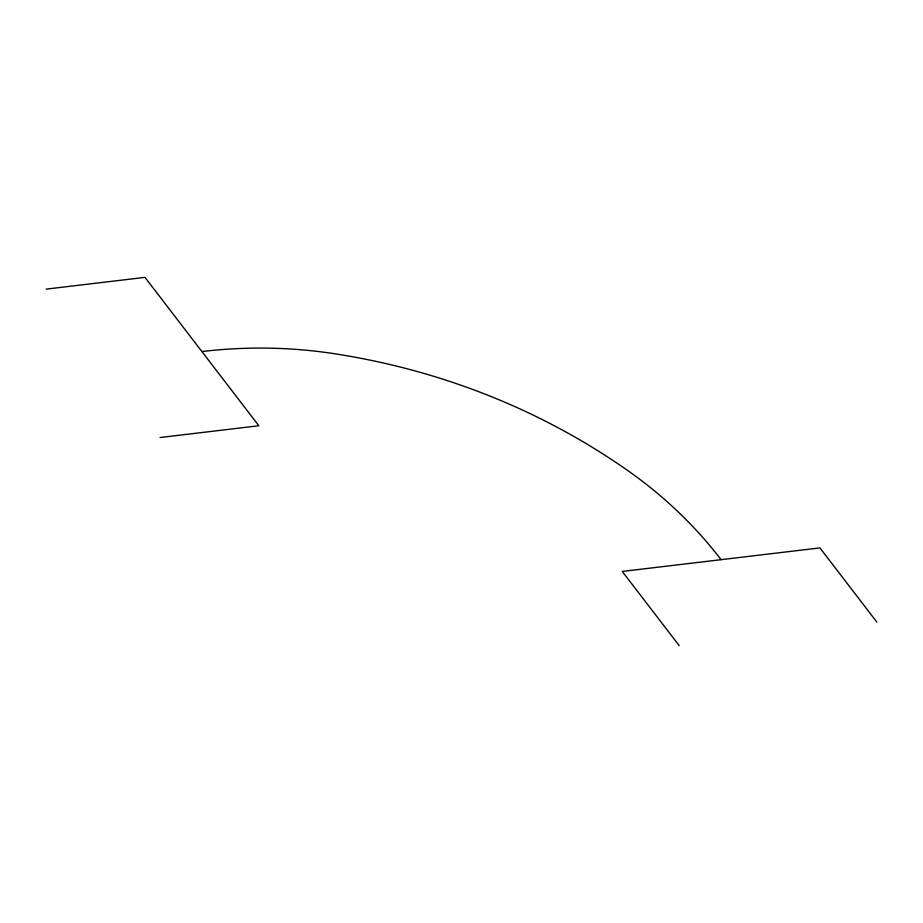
<?xml version="1.0" encoding="UTF-8"?>
<svg xmlns="http://www.w3.org/2000/svg" width="923" height="923" viewBox="0 0 923 923"><rect width="100%" height="100%" fill="white"/><g stroke="black" fill="none" stroke-linecap="round" stroke-linejoin="round"><path stroke-width="1.38" d="M46.15 289.13L144.98 277.362L258.832 425.757L160.014 437.525M876.85 622.102L819.924 547.904L622.264 571.441L679.201 645.639M201.906 351.559A465.238 432.276 -16 0 1 334.922 353.797A702.853 653.046 -16 0 1 629.74 471.976A465.238 432.276 -16 0 1 721.094 559.673"/></g></svg>
